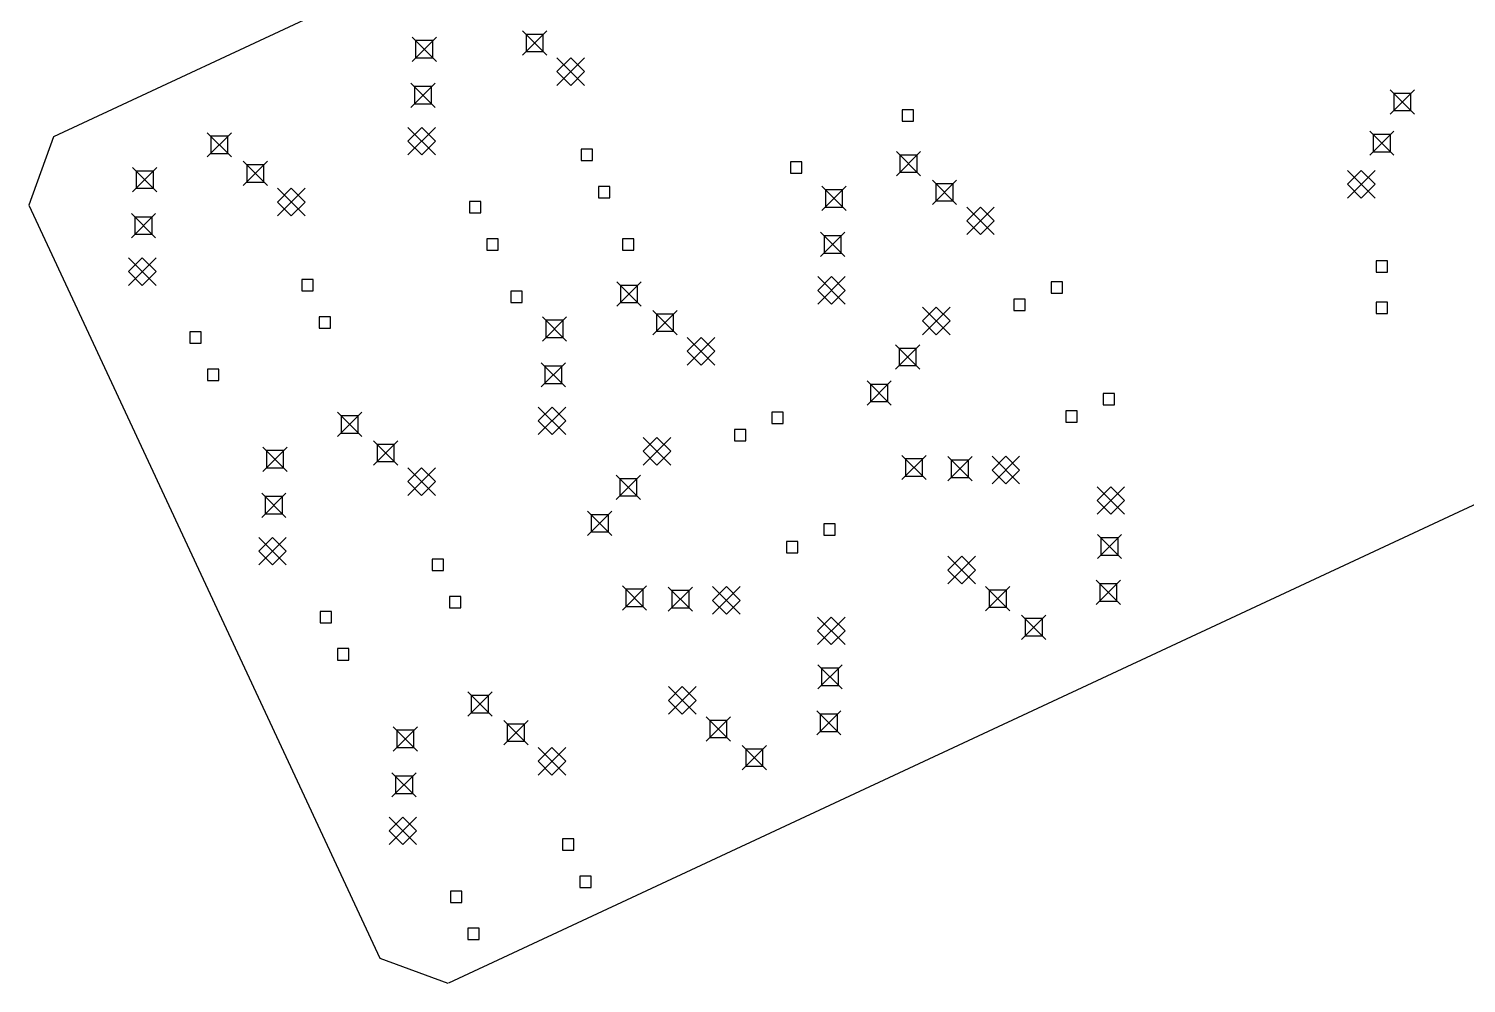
# Model space of a CAD drawing. Extents: x 21 to 196, y -233 to -30.
# Drawn here: x 23.1 to 111.9, y -189.4 to -130.4 of the extents above; entities that cross this region are included whole.
import ezdxf

# ---------------------------------------------------------------- set-up
doc = ezdxf.new("R2010")
doc.units = 0
doc.header["$MEASUREMENT"] = 0
doc.layers.add('BLACK', color=7, linetype='CONTINUOUS')

msp = doc.modelspace()

# ---------------------------------------------------------------- linework, layer by layer
at = {"layer": 'BLACK', "linetype": 'CONTINUOUS'}
for p, q in [((62.611, -119.38), (24.6177, -137.096)), ((53.5936, -130.558), (55.0922, -132.057)), ((55.0922, -130.558), (53.5936, -132.057)), ((46.7651, -130.94), (48.2637, -132.438)), ((48.2637, -130.94), (46.7651, -132.438)), ((48.0442, -131.159), (46.9846, -131.159)), ((46.9846, -131.159), (46.9846, -132.219)), ((48.0442, -132.219), (48.0442, -131.159)), ((54.8727, -130.777), (53.8131, -130.777)), ((53.8131, -130.777), (53.8131, -131.837)), ((54.8727, -131.837), (54.8727, -130.777)), ((46.9846, -132.219), (48.0442, -132.219)), ((53.8131, -131.837), (54.8727, -131.837)), ((55.7165, -132.222), (57.4183, -133.923)), ((57.4183, -132.222), (55.7165, -133.923)), ((56.5674, -132.222), (55.7165, -133.073)), ((57.4183, -133.073), (56.5674, -132.222)), ((55.7165, -133.073), (56.5674, -133.923)), ((56.5674, -133.923), (57.4183, -133.073)), ((46.6875, -133.778), (48.1861, -135.277)), ((48.1861, -133.778), (46.6875, -135.277)), ((47.9667, -133.998), (46.907, -133.998)), ((46.907, -133.998), (46.907, -135.057)), ((47.9667, -135.057), (47.9667, -133.998)), ((107.201, -134.198), (108.699, -135.697)), ((108.699, -134.198), (107.201, -135.697)), ((108.48, -134.418), (107.42, -134.418)), ((107.42, -134.418), (107.42, -135.477)), ((108.48, -135.477), (108.48, -134.418)), ((46.907, -135.057), (47.9667, -135.057)), ((77.7427, -135.428), (77.0422, -135.428)), ((77.0422, -135.428), (77.0422, -136.129)), ((77.7427, -136.129), (77.7427, -135.428)), ((107.42, -135.477), (108.48, -135.477)), ((46.5084, -136.515), (48.2102, -138.217)), ((48.2102, -136.515), (46.5084, -138.217)), ((47.3593, -136.515), (46.5084, -137.366)), ((48.2102, -137.366), (47.3593, -136.515)), ((77.0422, -136.129), (77.7427, -136.129)), ((105.931, -136.738), (107.429, -138.237)), ((107.429, -136.738), (105.931, -138.237)), ((24.6177, -137.096), (23.081, -141.315)), ((34.1048, -136.842), (35.6034, -138.341)), ((35.6034, -136.842), (34.1048, -138.341)), ((35.3839, -137.061), (34.3242, -137.061)), ((34.3242, -137.061), (34.3242, -138.121)), ((35.3839, -138.121), (35.3839, -137.061)), ((46.5084, -137.366), (47.3593, -138.217)), ((47.3593, -138.217), (48.2102, -137.366)), ((107.21, -136.958), (106.15, -136.958)), ((106.15, -136.958), (106.15, -138.017)), ((107.21, -138.017), (107.21, -136.958)), ((34.3242, -138.121), (35.3839, -138.121)), ((57.9135, -137.863), (57.213, -137.863)), ((57.213, -137.863), (57.213, -138.564)), ((57.9135, -138.564), (57.9135, -137.863)), ((76.6853, -138.005), (78.1839, -139.504)), ((78.1839, -138.005), (76.6853, -139.504)), ((77.9645, -138.225), (76.9048, -138.225)), ((76.9048, -138.225), (76.9048, -139.284)), ((77.9645, -139.284), (77.9645, -138.225)), ((106.15, -138.017), (107.21, -138.017)), ((29.5007, -138.989), (30.9993, -140.487)), ((30.9993, -138.989), (29.5007, -140.487)), ((30.7799, -139.208), (29.7202, -139.208)), ((29.7202, -139.208), (29.7202, -140.268)), ((30.7799, -140.268), (30.7799, -139.208)), ((36.3292, -138.607), (37.8278, -140.106)), ((37.8278, -138.607), (36.3292, -140.106)), ((37.6084, -138.827), (36.5487, -138.827)), ((36.5487, -138.827), (36.5487, -139.886)), ((37.6084, -139.886), (37.6084, -138.827)), ((57.213, -138.564), (57.9135, -138.564)), ((70.8366, -138.649), (70.1361, -138.649)), ((70.1361, -138.649), (70.1361, -139.349)), ((70.1361, -139.349), (70.8366, -139.349)), ((70.8366, -139.349), (70.8366, -138.649)), ((76.9048, -139.284), (77.9645, -139.284)), ((104.559, -139.177), (106.261, -140.879)), ((106.261, -139.177), (104.559, -140.879)), ((105.41, -139.177), (104.559, -140.028)), ((106.261, -140.028), (105.41, -139.177)), ((29.7202, -140.268), (30.7799, -140.268)), ((36.5487, -139.886), (37.6084, -139.886)), ((38.4521, -140.271), (40.1539, -141.973)), ((40.1539, -140.271), (38.4521, -141.973)), ((39.303, -140.271), (38.4521, -141.122)), ((40.1539, -141.122), (39.303, -140.271)), ((58.9869, -140.165), (58.2865, -140.165)), ((58.2865, -140.165), (58.2865, -140.866)), ((58.9869, -140.866), (58.9869, -140.165)), ((72.0813, -140.152), (73.5799, -141.651)), ((73.5799, -140.152), (72.0813, -141.651)), ((78.9098, -139.771), (80.4084, -141.269)), ((80.4084, -139.771), (78.9098, -141.269)), ((80.1889, -139.99), (79.1292, -139.99)), ((79.1292, -139.99), (79.1292, -141.05)), ((80.1889, -141.05), (80.1889, -139.99)), ((104.559, -140.028), (105.41, -140.879)), ((105.41, -140.879), (106.261, -140.028)), ((38.4521, -141.122), (39.303, -141.973)), ((39.303, -141.973), (40.1539, -141.122)), ((51.0074, -141.083), (50.307, -141.083)), ((50.307, -141.083), (50.307, -141.784)), ((51.0074, -141.784), (51.0074, -141.083)), ((58.2865, -140.866), (58.9869, -140.866)), ((73.3604, -140.372), (72.3007, -140.372)), ((72.3007, -140.372), (72.3007, -141.431)), ((73.3604, -141.431), (73.3604, -140.372)), ((79.1292, -141.05), (80.1889, -141.05)), ((23.081, -141.315), (44.765, -187.818)), ((29.4232, -141.828), (30.9218, -143.326)), ((30.9218, -141.828), (29.4232, -143.326)), ((30.7023, -142.047), (29.6426, -142.047)), ((29.6426, -142.047), (29.6426, -143.107)), ((30.7023, -143.107), (30.7023, -142.047)), ((50.307, -141.784), (51.0074, -141.784)), ((72.3007, -141.431), (73.3604, -141.431)), ((81.0326, -141.434), (82.7344, -143.136)), ((82.7344, -141.434), (81.0326, -143.136)), ((81.8835, -141.434), (81.0326, -142.285)), ((82.7344, -142.285), (81.8835, -141.434)), ((72.0037, -142.991), (73.5023, -144.489)), ((73.5023, -142.991), (72.0037, -144.489)), ((81.0326, -142.285), (81.8835, -143.136)), ((81.8835, -143.136), (82.7344, -142.285)), ((29.6426, -143.107), (30.7023, -143.107)), ((52.0809, -143.385), (51.3804, -143.385)), ((51.3804, -143.385), (51.3804, -144.086)), ((52.0809, -144.086), (52.0809, -143.385)), ((60.4707, -143.404), (59.7702, -143.404)), ((59.7702, -143.404), (59.7702, -144.104)), ((60.4707, -144.104), (60.4707, -143.404)), ((73.2829, -143.21), (72.2232, -143.21)), ((72.2232, -143.21), (72.2232, -144.27)), ((73.2829, -144.27), (73.2829, -143.21)), ((29.244, -144.565), (30.9458, -146.267)), ((30.9458, -144.565), (29.244, -146.267)), ((30.0949, -144.565), (29.244, -145.416)), ((30.9458, -145.416), (30.0949, -144.565)), ((51.3804, -144.086), (52.0809, -144.086)), ((59.7702, -144.104), (60.4707, -144.104)), ((72.2232, -144.27), (73.2829, -144.27)), ((107.03, -144.757), (106.33, -144.757)), ((106.33, -144.757), (106.33, -145.458)), ((107.03, -145.458), (107.03, -144.757)), ((29.244, -145.416), (30.0949, -146.267)), ((30.0949, -146.267), (30.9458, -145.416)), ((106.33, -145.458), (107.03, -145.458)), ((40.6491, -145.912), (39.9486, -145.912)), ((39.9486, -145.912), (39.9486, -146.613)), ((40.6491, -146.613), (40.6491, -145.912)), ((59.4209, -146.057), (60.9195, -147.556)), ((60.9195, -146.057), (59.4209, -147.556)), ((60.7001, -146.276), (59.6404, -146.276)), ((59.6404, -146.276), (59.6404, -147.336)), ((60.7001, -147.336), (60.7001, -146.276)), ((71.8246, -145.728), (73.5264, -147.43)), ((73.5264, -145.728), (71.8246, -147.43)), ((72.6755, -145.728), (71.8246, -146.579)), ((73.5264, -146.579), (72.6755, -145.728)), ((86.949, -146.042), (86.2485, -146.042)), ((86.2485, -146.042), (86.2485, -146.742)), ((86.949, -146.742), (86.949, -146.042)), ((39.9486, -146.613), (40.6491, -146.613)), ((53.5646, -146.624), (52.8641, -146.624)), ((52.8641, -146.624), (52.8641, -147.325)), ((52.8641, -147.325), (53.5646, -147.325)), ((53.5646, -147.325), (53.5646, -146.624)), ((59.6404, -147.336), (60.7001, -147.336)), ((71.8246, -146.579), (72.6755, -147.43)), ((72.6755, -147.43), (73.5264, -146.579)), ((84.647, -147.115), (83.9465, -147.115)), ((83.9465, -147.115), (83.9465, -147.816)), ((84.647, -147.816), (84.647, -147.115)), ((86.2485, -146.742), (86.949, -146.742)), ((107.03, -147.297), (106.33, -147.297)), ((106.33, -147.297), (106.33, -147.998)), ((107.03, -147.998), (107.03, -147.297)), ((41.7226, -148.214), (41.0221, -148.214)), ((41.0221, -148.214), (41.0221, -148.915)), ((41.7226, -148.915), (41.7226, -148.214)), ((54.8169, -148.204), (56.3155, -149.703)), ((56.3155, -148.204), (54.8169, -149.703)), ((61.6454, -147.822), (63.144, -149.321)), ((63.144, -147.822), (61.6454, -149.321)), ((62.9245, -148.042), (61.8649, -148.042)), ((61.8649, -148.042), (61.8649, -149.101)), ((62.9245, -149.101), (62.9245, -148.042)), ((78.3051, -147.611), (80.0069, -149.312)), ((80.0069, -147.611), (78.3051, -149.312)), ((79.156, -147.611), (78.3051, -148.461)), ((80.0069, -148.461), (79.156, -147.611)), ((83.9465, -147.816), (84.647, -147.816)), ((106.33, -147.998), (107.03, -147.998)), ((33.743, -149.133), (33.0426, -149.133)), ((33.0426, -149.133), (33.0426, -149.833)), ((33.743, -149.833), (33.743, -149.133)), ((41.0221, -148.915), (41.7226, -148.915)), ((56.096, -148.423), (55.0364, -148.423)), ((55.0364, -148.423), (55.0364, -149.483)), ((56.096, -149.483), (56.096, -148.423)), ((61.8649, -149.101), (62.9245, -149.101)), ((78.3051, -148.461), (79.156, -149.312)), ((79.156, -149.312), (80.0069, -148.461)), ((33.0426, -149.833), (33.743, -149.833)), ((55.0364, -149.483), (56.096, -149.483)), ((63.7683, -149.486), (65.4701, -151.188)), ((65.4701, -149.486), (63.7683, -151.188)), ((64.6192, -149.486), (63.7683, -150.337)), ((65.4701, -150.337), (64.6192, -149.486)), ((76.6414, -149.937), (78.14, -151.435)), ((78.14, -149.937), (76.6414, -151.435)), ((63.7683, -150.337), (64.6192, -151.188)), ((64.6192, -151.188), (65.4701, -150.337)), ((77.9205, -150.156), (76.8608, -150.156)), ((76.8608, -150.156), (76.8608, -151.216)), ((77.9205, -151.216), (77.9205, -150.156)), ((34.8165, -151.435), (34.116, -151.435)), ((34.116, -151.435), (34.116, -152.135)), ((34.8165, -152.135), (34.8165, -151.435)), ((54.7393, -151.043), (56.2379, -152.541)), ((56.2379, -151.043), (54.7393, -152.541)), ((56.0185, -151.262), (54.9588, -151.262)), ((54.9588, -151.262), (54.9588, -152.322)), ((56.0185, -152.322), (56.0185, -151.262)), ((76.8608, -151.216), (77.9205, -151.216)), ((34.116, -152.135), (34.8165, -152.135)), ((54.9588, -152.322), (56.0185, -152.322)), ((74.8761, -152.161), (76.3747, -153.66)), ((76.3747, -152.161), (74.8761, -153.66)), ((76.1552, -152.381), (75.0955, -152.381)), ((75.0955, -152.381), (75.0955, -153.44)), ((76.1552, -153.44), (76.1552, -152.381)), ((127.22, -152.91), (49.022, -189.357)), ((75.0955, -153.44), (76.1552, -153.44)), ((90.1693, -152.948), (89.4689, -152.948)), ((89.4689, -152.948), (89.4689, -153.648)), ((89.4689, -153.648), (90.1693, -153.648)), ((90.1693, -153.648), (90.1693, -152.948)), ((42.154, -154.106), (43.6526, -155.605)), ((43.6526, -154.106), (42.154, -155.605)), ((43.4332, -154.326), (42.3735, -154.326)), ((42.3735, -154.326), (42.3735, -155.385)), ((43.4332, -155.385), (43.4332, -154.326)), ((54.5602, -153.78), (56.262, -155.482)), ((56.262, -153.78), (54.5602, -155.482)), ((55.4111, -153.78), (54.5602, -154.631)), ((56.262, -154.631), (55.4111, -153.78)), ((69.6846, -154.094), (68.9841, -154.094)), ((68.9841, -154.094), (68.9841, -154.794)), ((69.6846, -154.794), (69.6846, -154.094)), ((87.8673, -154.021), (87.1668, -154.021)), ((87.1668, -154.021), (87.1668, -154.722)), ((87.8673, -154.722), (87.8673, -154.021)), ((42.3735, -155.385), (43.4332, -155.385)), ((54.5602, -154.631), (55.4111, -155.482)), ((55.4111, -155.482), (56.262, -154.631)), ((67.3826, -155.167), (66.6821, -155.167)), ((66.6821, -155.167), (66.6821, -155.868)), ((67.3826, -155.868), (67.3826, -155.167)), ((68.9841, -154.794), (69.6846, -154.794)), ((87.1668, -154.722), (87.8673, -154.722)), ((37.55, -156.253), (39.0486, -157.752)), ((39.0486, -156.253), (37.55, -157.752)), ((44.3785, -155.872), (45.8771, -157.37)), ((45.8771, -155.872), (44.3785, -157.37)), ((45.6576, -156.091), (44.5979, -156.091)), ((44.5979, -156.091), (44.5979, -157.151)), ((45.6576, -157.151), (45.6576, -156.091)), ((61.0407, -155.662), (62.7425, -157.364)), ((62.7425, -155.662), (61.0407, -157.364)), ((61.8916, -155.662), (61.0407, -156.513)), ((62.7425, -156.513), (61.8916, -155.662)), ((66.6821, -155.868), (67.3826, -155.868)), ((38.8291, -156.473), (37.7694, -156.473)), ((37.7694, -156.473), (37.7694, -157.532)), ((38.8291, -157.532), (38.8291, -156.473)), ((44.5979, -157.151), (45.6576, -157.151)), ((61.0407, -156.513), (61.8916, -157.364)), ((61.8916, -157.364), (62.7425, -156.513)), ((77.023, -156.765), (78.5216, -158.264)), ((78.5216, -156.765), (77.023, -158.264)), ((78.3021, -156.985), (77.2424, -156.985)), ((77.2424, -156.985), (77.2424, -158.044)), ((78.3021, -158.044), (78.3021, -156.985)), ((79.8617, -156.843), (81.3603, -158.341)), ((81.3603, -156.843), (79.8617, -158.341)), ((81.1409, -157.062), (80.0812, -157.062)), ((80.0812, -157.062), (80.0812, -158.122)), ((81.1409, -158.122), (81.1409, -157.062)), ((82.5989, -156.819), (84.3007, -158.52)), ((84.3007, -156.819), (82.5989, -158.52)), ((83.4498, -156.819), (82.5989, -157.67)), ((84.3007, -157.67), (83.4498, -156.819)), ((37.7694, -157.532), (38.8291, -157.532)), ((46.5013, -157.535), (48.2031, -159.237)), ((48.2031, -157.535), (46.5013, -159.237)), ((47.3522, -157.535), (46.5013, -158.386)), ((48.2031, -158.386), (47.3522, -157.535)), ((59.377, -157.988), (60.8756, -159.487)), ((60.8756, -157.988), (59.377, -159.487)), ((77.2424, -158.044), (78.3021, -158.044)), ((82.5989, -157.67), (83.4498, -158.52)), ((83.4498, -158.52), (84.3007, -157.67)), ((46.5013, -158.386), (47.3522, -159.237)), ((47.3522, -159.237), (48.2031, -158.386)), ((60.6561, -158.208), (59.5964, -158.208)), ((59.5964, -158.208), (59.5964, -159.268)), ((60.6561, -159.268), (60.6561, -158.208)), ((80.0812, -158.122), (81.1409, -158.122)), ((89.0844, -158.701), (90.7862, -160.403)), ((90.7862, -158.701), (89.0844, -160.403)), ((89.9353, -158.701), (89.0844, -159.552)), ((90.7862, -159.552), (89.9353, -158.701)), ((37.4724, -159.092), (38.971, -160.591)), ((38.971, -159.092), (37.4724, -160.591)), ((38.7516, -159.311), (37.6919, -159.311)), ((37.6919, -159.311), (37.6919, -160.371)), ((38.7516, -160.371), (38.7516, -159.311)), ((59.5964, -159.268), (60.6561, -159.268)), ((89.0844, -159.552), (89.9353, -160.403)), ((89.9353, -160.403), (90.7862, -159.552)), ((37.6919, -160.371), (38.7516, -160.371)), ((57.6117, -160.213), (59.1103, -161.711)), ((59.1103, -160.213), (57.6117, -161.711)), ((58.8908, -160.432), (57.8311, -160.432)), ((57.8311, -160.432), (57.8311, -161.492)), ((58.8908, -161.492), (58.8908, -160.432)), ((57.8311, -161.492), (58.8908, -161.492)), ((72.905, -161), (72.2045, -161)), ((72.2045, -161), (72.2045, -161.7)), ((72.905, -161.7), (72.905, -161)), ((89.1085, -161.641), (90.6071, -163.14)), ((90.6071, -161.641), (89.1085, -163.14)), ((37.2933, -161.829), (38.9951, -163.531)), ((38.9951, -161.829), (37.2933, -163.531)), ((38.1442, -161.829), (37.2933, -162.68)), ((38.9951, -162.68), (38.1442, -161.829)), ((70.6029, -162.073), (69.9025, -162.073)), ((69.9025, -162.073), (69.9025, -162.774)), ((70.6029, -162.774), (70.6029, -162.073)), ((72.2045, -161.7), (72.905, -161.7)), ((90.3876, -161.861), (89.3279, -161.861)), ((89.3279, -161.861), (89.3279, -162.921)), ((90.3876, -162.921), (90.3876, -161.861)), ((37.2933, -162.68), (38.1442, -163.531)), ((38.1442, -163.531), (38.9951, -162.68)), ((48.6984, -163.177), (47.9979, -163.177)), ((47.9979, -163.177), (47.9979, -163.877)), ((48.6984, -163.877), (48.6984, -163.177)), ((69.9025, -162.774), (70.6029, -162.774)), ((79.8764, -162.995), (81.5782, -164.697)), ((81.5782, -162.995), (79.8764, -164.697)), ((80.7273, -162.995), (79.8764, -163.846)), ((81.5782, -163.846), (80.7273, -162.995)), ((89.3279, -162.921), (90.3876, -162.921)), ((47.9979, -163.877), (48.6984, -163.877)), ((79.8764, -163.846), (80.7273, -164.697)), ((80.7273, -164.697), (81.5782, -163.846)), ((59.7586, -164.817), (61.2572, -166.316)), ((61.2572, -164.817), (59.7586, -166.316)), ((61.0377, -165.036), (59.978, -165.036)), ((59.978, -165.036), (59.978, -166.096)), ((61.0377, -166.096), (61.0377, -165.036)), ((62.5973, -164.894), (64.0959, -166.393)), ((64.0959, -164.894), (62.5973, -166.393)), ((63.8765, -165.114), (62.8168, -165.114)), ((62.8168, -165.114), (62.8168, -166.174)), ((63.8765, -166.174), (63.8765, -165.114)), ((65.3345, -164.87), (67.0363, -166.572)), ((67.0363, -164.87), (65.3345, -166.572)), ((66.1854, -164.87), (65.3345, -165.721)), ((67.0363, -165.721), (66.1854, -164.87)), ((82.2024, -164.862), (83.701, -166.36)), ((83.701, -164.862), (82.2024, -166.36)), ((83.4816, -165.081), (82.4219, -165.081)), ((82.4219, -165.081), (82.4219, -166.141)), ((83.4816, -166.141), (83.4816, -165.081)), ((89.0309, -164.48), (90.5295, -165.979)), ((90.5295, -164.48), (89.0309, -165.979)), ((90.3101, -164.7), (89.2504, -164.7)), ((89.2504, -164.7), (89.2504, -165.759)), ((90.3101, -165.759), (90.3101, -164.7)), ((49.7718, -165.479), (49.0714, -165.479)), ((49.0714, -165.479), (49.0714, -166.179)), ((49.7718, -166.179), (49.7718, -165.479)), ((65.3345, -165.721), (66.1854, -166.572)), ((66.1854, -166.572), (67.0363, -165.721)), ((89.2504, -165.759), (90.3101, -165.759)), ((41.7923, -166.397), (41.0918, -166.397)), ((41.0918, -166.397), (41.0918, -167.098)), ((41.7923, -167.098), (41.7923, -166.397)), ((49.0714, -166.179), (49.7718, -166.179)), ((59.978, -166.096), (61.0377, -166.096)), ((62.8168, -166.174), (63.8765, -166.174)), ((71.8175, -166.75), (73.5193, -168.452)), ((73.5193, -166.75), (71.8175, -168.452)), ((72.6684, -166.75), (71.8175, -167.601)), ((73.5193, -167.601), (72.6684, -166.75)), ((82.4219, -166.141), (83.4816, -166.141)), ((84.4269, -166.627), (85.9255, -168.126)), ((85.9255, -166.627), (84.4269, -168.126)), ((85.706, -166.847), (84.6463, -166.847)), ((84.6463, -166.847), (84.6463, -167.906)), ((85.706, -167.906), (85.706, -166.847)), ((41.0918, -167.098), (41.7923, -167.098)), ((71.8175, -167.601), (72.6684, -168.452)), ((72.6684, -168.452), (73.5193, -167.601)), ((42.8658, -168.699), (42.1653, -168.699)), ((42.1653, -168.699), (42.1653, -169.4)), ((42.8658, -169.4), (42.8658, -168.699)), ((84.6463, -167.906), (85.706, -167.906)), ((42.1653, -169.4), (42.8658, -169.4)), ((71.8416, -169.691), (73.3402, -171.189)), ((73.3402, -169.691), (71.8416, -171.189)), ((73.1207, -169.91), (72.061, -169.91)), ((72.061, -169.91), (72.061, -170.97)), ((73.1207, -170.97), (73.1207, -169.91)), ((50.2058, -171.373), (51.7044, -172.872)), ((51.7044, -171.373), (50.2058, -172.872)), ((62.6094, -171.044), (64.3112, -172.746)), ((64.3112, -171.044), (62.6094, -172.746)), ((63.4603, -171.044), (62.6094, -171.895)), ((64.3112, -171.895), (63.4603, -171.044)), ((72.061, -170.97), (73.1207, -170.97)), ((51.485, -171.593), (50.4253, -171.593)), ((50.4253, -171.593), (50.4253, -172.652)), ((51.485, -172.652), (51.485, -171.593)), ((62.6094, -171.895), (63.4603, -172.746)), ((63.4603, -172.746), (64.3112, -171.895)), ((50.4253, -172.652), (51.485, -172.652)), ((52.4303, -173.139), (53.9289, -174.637)), ((53.9289, -173.139), (52.4303, -174.637)), ((64.9355, -172.911), (66.4341, -174.41)), ((66.4341, -172.911), (64.9355, -174.41)), ((66.2146, -173.131), (65.155, -173.131)), ((65.155, -173.131), (65.155, -174.19)), ((66.2146, -174.19), (66.2146, -173.131)), ((71.764, -172.529), (73.2626, -174.028)), ((73.2626, -172.529), (71.764, -174.028)), ((73.0431, -172.749), (71.9835, -172.749)), ((71.9835, -172.749), (71.9835, -173.809)), ((73.0431, -173.809), (73.0431, -172.749)), ((45.6018, -173.52), (47.1004, -175.019)), ((47.1004, -173.52), (45.6018, -175.019)), ((46.8809, -173.74), (45.8212, -173.74)), ((45.8212, -173.74), (45.8212, -174.799)), ((46.8809, -174.799), (46.8809, -173.74)), ((53.7094, -173.358), (52.6497, -173.358)), ((52.6497, -173.358), (52.6497, -174.418)), ((53.7094, -174.418), (53.7094, -173.358)), ((71.9835, -173.809), (73.0431, -173.809)), ((45.8212, -174.799), (46.8809, -174.799)), ((52.6497, -174.418), (53.7094, -174.418)), ((54.5531, -174.802), (56.2549, -176.504)), ((56.2549, -174.802), (54.5531, -176.504)), ((55.404, -174.802), (54.5531, -175.653)), ((56.2549, -175.653), (55.404, -174.802)), ((65.155, -174.19), (66.2146, -174.19)), ((67.16, -174.676), (68.6586, -176.175)), ((68.6586, -174.676), (67.16, -176.175)), ((68.4391, -174.896), (67.3794, -174.896)), ((67.3794, -174.896), (67.3794, -175.956)), ((68.4391, -175.956), (68.4391, -174.896)), ((54.5531, -175.653), (55.404, -176.504)), ((55.404, -176.504), (56.2549, -175.653)), ((45.5242, -176.359), (47.0228, -177.857)), ((47.0228, -176.359), (45.5242, -177.857)), ((46.8034, -176.578), (45.7437, -176.578)), ((45.7437, -176.578), (45.7437, -177.638)), ((46.8034, -177.638), (46.8034, -176.578)), ((67.3794, -175.956), (68.4391, -175.956)), ((45.7437, -177.638), (46.8034, -177.638)), ((45.3451, -179.096), (47.0469, -180.798)), ((47.0469, -179.096), (45.3451, -180.798)), ((46.196, -179.096), (45.3451, -179.947)), ((47.0469, -179.947), (46.196, -179.096)), ((45.3451, -179.947), (46.196, -180.798)), ((46.196, -180.798), (47.0469, -179.947)), ((56.7502, -180.444), (56.0497, -180.444)), ((56.0497, -180.444), (56.0497, -181.144)), ((56.0497, -181.144), (56.7502, -181.144)), ((56.7502, -181.144), (56.7502, -180.444)), ((57.8236, -182.746), (57.1232, -182.746)), ((57.1232, -182.746), (57.1232, -183.446)), ((57.8236, -183.446), (57.8236, -182.746)), ((49.8441, -183.664), (49.1436, -183.664)), ((49.1436, -183.664), (49.1436, -184.364)), ((49.8441, -184.364), (49.8441, -183.664)), ((57.1232, -183.446), (57.8236, -183.446)), ((49.1436, -184.364), (49.8441, -184.364)), ((50.9176, -185.966), (50.2171, -185.966)), ((50.2171, -185.966), (50.2171, -186.666)), ((50.9176, -186.666), (50.9176, -185.966)), ((50.2171, -186.666), (50.9176, -186.666)), ((44.765, -187.818), (48.9839, -189.352))]:
    msp.add_line(p, q, dxfattribs=at)

doc.saveas('drawing.dxf')
